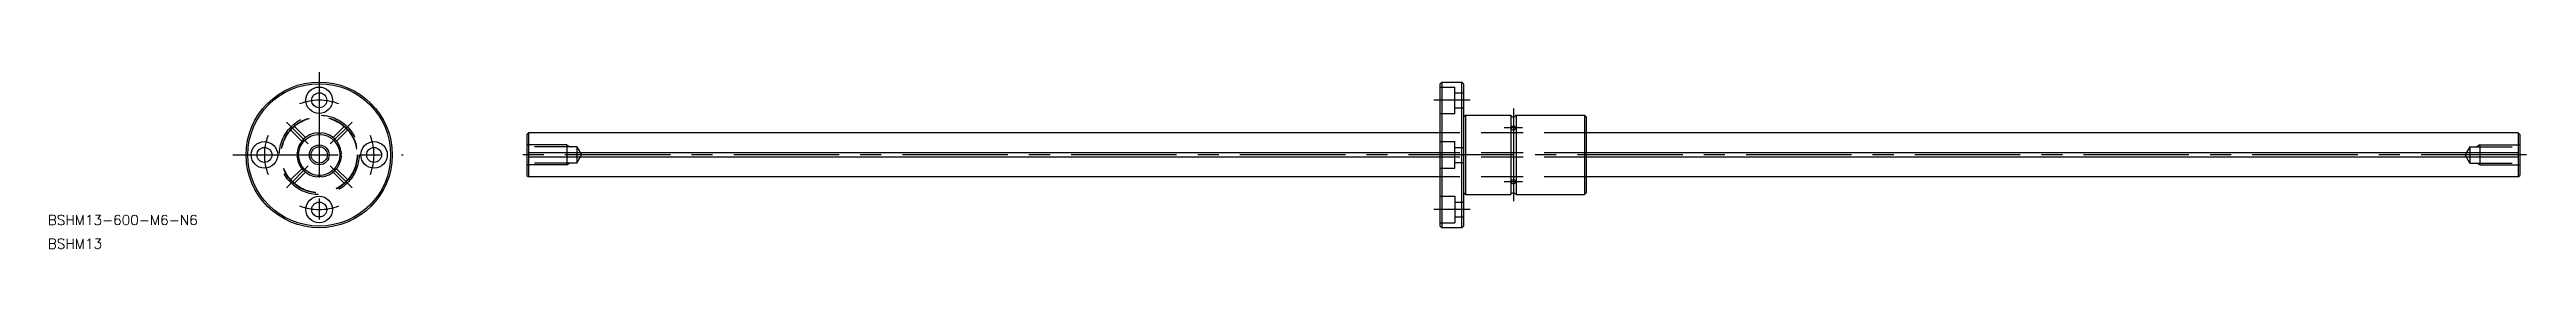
# Model space of a CAD drawing. Extents: x -81 to 665, y -28 to 25.
import ezdxf

# ---------------------------------------------------------------- set-up
doc = ezdxf.new("R2010")
doc.units = 0
doc.linetypes.add('CENTER', pattern=[50.8, 31.75, -6.35, 6.35, -6.35])
doc.linetypes.add('DASHED', pattern=[19.05, 12.7, -6.35])
doc.layers.get('0').update_dxf_attribs({"linetype": 'CONTINUOUS'})
doc.layers.add('CENTER', color=1, linetype='CENTER')
doc.styles.get("Standard").update_dxf_attribs({"font": 'txt.shx', "height": 3, "bigfont": 'bigfont.shx'})

# ---------------------------------------------------------------- blocks, each defined once
blk = doc.blocks.new('*U3')
at = {"color": 7, "linetype": 'CONTINUOUS'}
blk.add_text('BSHM13-600-M6-N6', height=3, dxfattribs=at).set_placement((-81.71, -21.17))
blk = doc.blocks.new('*U4')
at = {"color": 7, "linetype": 'CONTINUOUS'}
blk.add_text('BSHM13', height=3, dxfattribs=at).set_placement((-81.71, -28.32))

msp = doc.modelspace()

# ---------------------------------------------------------------- linework, layer by layer
at = {"color": 7, "linetype": 'CONTINUOUS'}
for p, q in [((338.03, 22), (337.53, 21.5)), ((337.53, -21.5), (337.53, 21.5)), ((338.03, 22), (338.03, -22)), ((338.03, 22), (344.03, 22)), ((344.03, -22), (344.03, 22)), ((344.03, 22), (344.53, 21.5)), ((344.53, 21.5), (344.53, -21.5)), ((345.13, 12), (344.53, 11.4)), ((345.13, 12), (345.13, -12)), ((345.13, 12), (358.73, 12)), ((358.73, 12), (358.73, -12)), ((360.33, 12), (360.33, -12)), ((360.33, 12), (380.93, 12)), ((380.93, 12), (380.93, -12)), ((381.53, 11.4), (380.93, 12)), ((381.53, -11.4), (381.53, 11.4)), ((62.53, 6.2), (63, 6.67)), ((62.53, 6.2), (62.53, -6.2)), ((337.53, 6.67), (63, 6.67)), ((63.03, 6.67), (63.03, -6.67)), ((337.53, 0.66), (63.03, 0.66)), ((662.06, 6.67), (381.53, 6.67)), ((662.03, 0.66), (381.53, 0.66)), ((662.03, 6.67), (662.03, -6.67)), ((662.06, 6.67), (662.53, 6.2)), ((662.53, 6.2), (662.53, -6.2)), ((62.53, -6.2), (63, -6.67)), ((337.53, -6.67), (63, -6.67)), ((337.53, -0.66), (63.03, -0.66)), ((662.03, -0.66), (381.53, -0.66)), ((662.06, -6.67), (381.53, -6.67)), ((662.06, -6.67), (662.53, -6.2)), ((345.13, -12), (344.53, -11.4)), ((345.13, -12), (358.73, -12)), ((360.33, -12), (380.93, -12)), ((380.93, -12), (381.53, -11.4)), ((337.53, -21.5), (338.03, -22)), ((344.03, -22), (338.03, -22)), ((344.03, -22), (344.53, -21.5))]:
    msp.add_line(p, q, dxfattribs=at)
at = {"color": 3, "linetype": 'DASHED'}
for p, q in [((337.53, 20.5), (341.93, 20.5)), ((341.93, 12.5), (341.93, 20.5)), ((341.93, 18.75), (344.53, 18.75)), ((-5.24, 4.18), (-8.64, 7.58)), ((-4.18, 5.24), (-7.58, 8.64)), ((7.58, 8.64), (4.18, 5.24)), ((8.64, 7.58), (5.24, 4.18)), ((337.53, 12.5), (341.93, 12.5)), ((341.93, 14.25), (344.53, 14.25)), ((74.53, 3), (62.53, 3)), ((77.53, 2.46), (62.53, 2.46)), ((74.53, 3), (74.53, -3)), ((74.53, 3), (75.47, 2.46)), ((77.53, 2.46), (78.95, 0)), ((77.53, 2.46), (77.53, -2.46)), ((77.53, -2.46), (78.95, 0)), ((381.53, 6.67), (337.53, 6.67)), ((337.53, 4), (341.93, 4)), ((381.53, 0.66), (337.53, 0.66)), ((341.93, -4), (341.93, 4)), ((341.93, 2.25), (344.53, 2.25)), ((647.53, 2.46), (646.11, 0)), ((647.53, -2.46), (646.11, 0)), ((647.53, 2.46), (662.53, 2.46)), ((647.53, 2.46), (647.53, -2.46)), ((650.53, 3), (649.59, 2.46)), ((650.53, 3), (662.53, 3)), ((650.53, 3), (650.53, -3)), ((-5.24, -4.18), (-8.64, -7.58)), ((-4.18, -5.24), (-7.58, -8.64)), ((7.58, -8.64), (4.18, -5.24)), ((8.64, -7.58), (5.24, -4.18)), ((77.53, -2.46), (62.53, -2.46)), ((74.53, -3), (62.53, -3)), ((74.53, -3), (75.47, -2.46)), ((381.53, -0.66), (337.53, -0.66)), ((337.53, -4), (341.93, -4)), ((381.53, -6.67), (337.53, -6.67)), ((341.93, -2.25), (344.53, -2.25)), ((647.53, -2.46), (662.53, -2.46)), ((650.53, -3), (649.59, -2.46)), ((650.53, -3), (662.53, -3)), ((337.53, -12.5), (341.93, -12.5)), ((341.93, -12.5), (341.93, -20.5)), ((341.93, -14.25), (344.53, -14.25)), ((337.53, -20.5), (341.93, -20.5)), ((341.93, -18.75), (344.53, -18.75))]:
    msp.add_line(p, q, dxfattribs=at)
at = {"color": 7, "linetype": 'CONTINUOUS'}
for centre, radius in [((0, 0), 22), ((0, 0), 21.5), ((0, 16.5), 4), ((0, 16.5), 2.25), ((-16.5, 0), 4), ((-16.5, 0), 2.25), ((0, 0), 6.2), ((0, 0), 2.46), ((16.5, 0), 4), ((16.5, 0), 2.25), ((0, -16.5), 4), ((0, -16.5), 2.25)]:
    msp.add_circle(centre, radius, dxfattribs=at)
at = {"color": 3, "linetype": 'DASHED'}
for radius in [12, 11.5, 11.4]:
    msp.add_circle((0, 0), radius, dxfattribs=at)
at = {"color": 3, "linetype": 'CONTINUOUS'}
msp.add_circle((0, 0), 3, dxfattribs=at)
at = {"color": 7, "linetype": 'CONTINUOUS'}
for centre, radius, start, end in [((359.53, 12.39), 0.89, 205.98923, 334.01077), ((359.27, 8.11), 0.49, 114.12209, 177.08548), ((359.36, 8.18), 0.583, 184.73215, 240.93282), ((359.53, 7.43), 1.21, 67.68369, 112.31631), ((359.53, 8.81), 1.23, 248.44783, 291.55217), ((359.7, 8.18), 0.583, 299.06718, 355.26785), ((359.79, 8.11), 0.49, 2.91452, 65.87791), ((0, 0), 6.7, 95.66302, 174.33698), ((-7.89, 0), 1.39, 331.59897, 28.40103), ((0, 7.89), 1.39, 241.59897, 298.40103), ((0, 0), 6.7, 5.66302, 84.33698), ((7.89, 0), 1.39, 151.59897, 208.40103), ((0, 0), 6.7, 185.66302, 264.33698), ((0, -7.89), 1.39, 61.59897, 118.40103), ((0, 0), 6.7, 275.66302, 354.33698), ((359.53, -12.39), 0.89, 25.98923, 154.01077), ((359.36, -8.18), 0.583, 119.06718, 175.26785), ((359.27, -8.11), 0.49, 182.91452, 245.87791), ((359.53, -7.43), 1.21, 247.68369, 292.31631), ((359.53, -8.81), 1.23, 68.44783, 111.55217), ((359.7, -8.18), 0.583, 4.73215, 60.93282), ((359.79, -8.11), 0.49, 294.12209, 357.08548)]:
    msp.add_arc(centre, radius, start, end, dxfattribs=at)
at = {"layer": 'CENTER', "color": 1, "linetype": 'CENTER'}
for p, q in [((0, 24.94), (0, -24.71)), ((346.53, 16.5), (335.53, 16.5)), ((362.28, 8.13), (356.78, 8.13)), ((359.53, 14), (359.53, -14)), ((-26.01, 0), (25.3, 0)), ((664.53, 0), (60.53, 0)), ((362.28, -8.13), (356.78, -8.13)), ((346.53, -16.5), (335.53, -16.5))]:
    msp.add_line(p, q, dxfattribs=at)
at = {"layer": 'CENTER', "color": 1, "linetype": 'CONTINUOUS'}
for p, q in [((-3.32, 3.32), (-9.9, 9.9)), ((9.9, 9.9), (3.32, 3.32)), ((-3.32, -3.32), (-9.9, -9.9)), ((9.9, -9.9), (3.32, -3.32))]:
    msp.add_line(p, q, dxfattribs=at)
at = {"layer": 'CENTER', "color": 1, "linetype": 'CENTER'}
for start, end in [(69.04864, 110.95136), (159.04864, 200.95136), (339.04864, 20.95136), (249.04864, 290.95136)]:
    msp.add_arc((0, 0), 16.5, start, end, dxfattribs=at)

# ---------------------------------------------------------------- block references
at = {"color": 7, "linetype": 'CONTINUOUS'}
for name in ['*U3', '*U4']:
    msp.add_blockref(name, (0, 0), dxfattribs=at)

doc.saveas('drawing.dxf')
